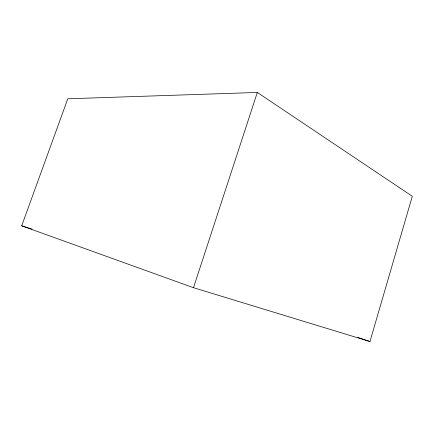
<?xml version="1.0" encoding="UTF-8"?>
<svg xmlns="http://www.w3.org/2000/svg" width="434" height="434" viewBox="0 0 434 434"><rect width="100%" height="100%" fill="white"/><g stroke="black" fill="none" stroke-linecap="round" stroke-linejoin="round"><path stroke-width="0.65" d="M369.958 341.547L412.3 196.276L257.324 92.453L67.78 98.778L21.7 225.816L193.499 287.699L369.958 341.547L357.79 337.343M193.499 287.699L257.324 92.453M21.7 225.816L32.024 229.087"/></g></svg>
